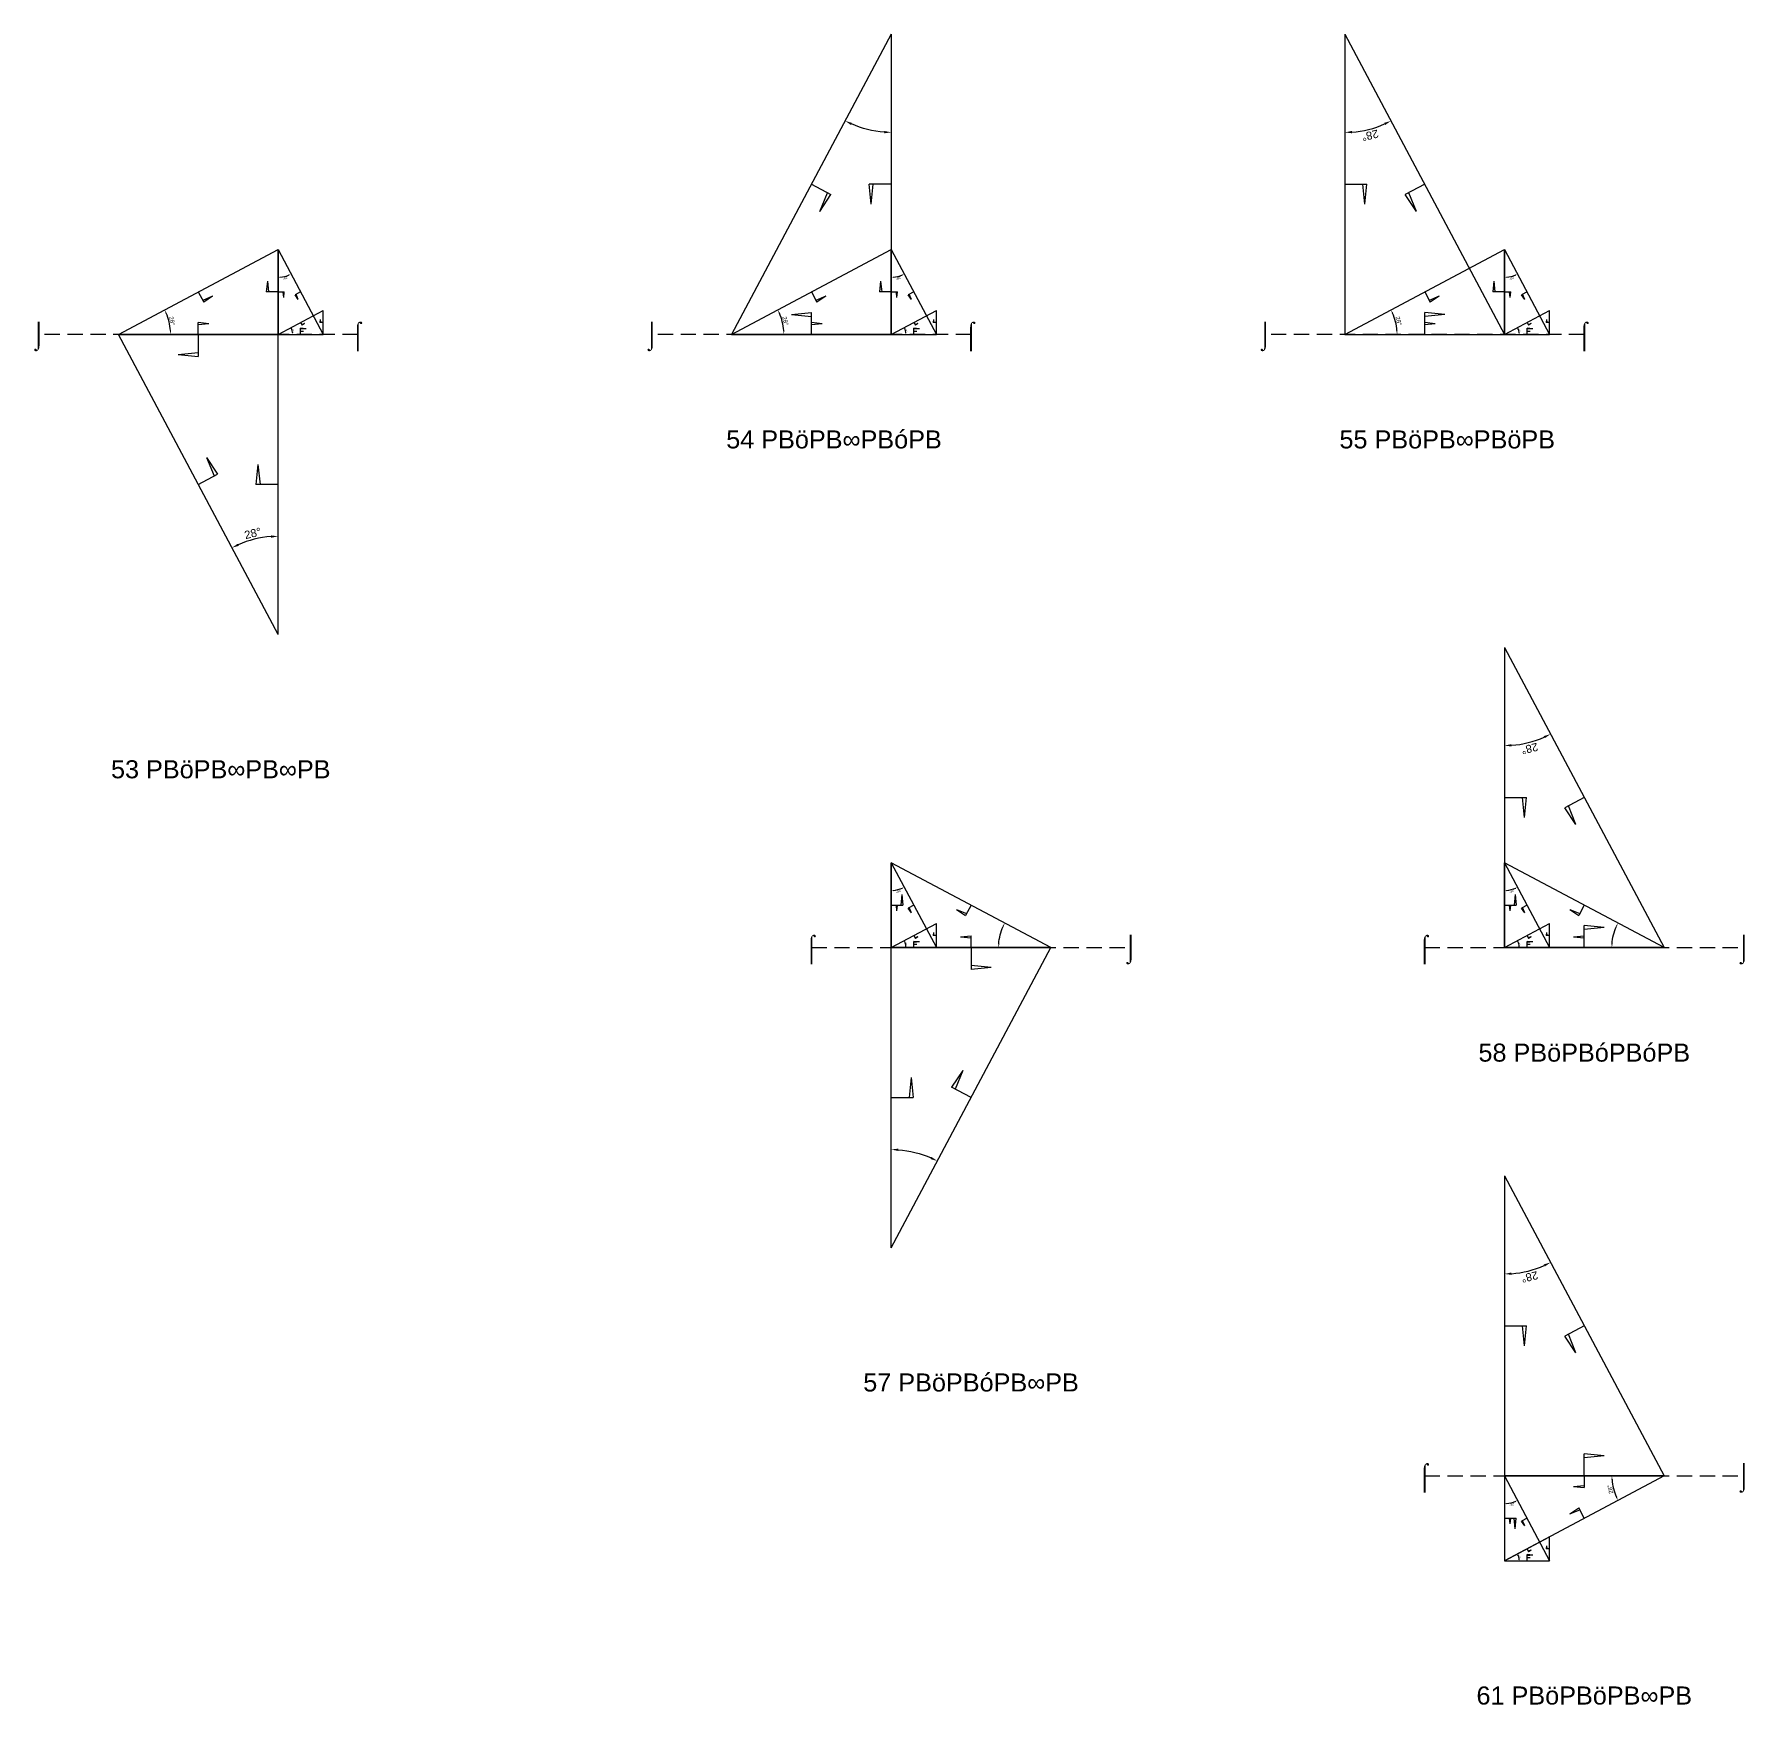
# Model space of a CAD drawing. Header units: millimetres. Extents: x 119083 to 3119777, y -5668141 to 24518.
# Drawn here: x 457584 to 1026248, y -4312457 to -3757062 of the extents above; entities that cross this region are included whole.
import ezdxf
from ezdxf.enums import TextEntityAlignment as Align

# ---------------------------------------------------------------- set-up
doc = ezdxf.new("R2010")
doc.units = ezdxf.units.MM
doc.header["$PDMODE"] = 35
doc.linetypes.add('DASHED', pattern=[19.05, 12.7, -6.35])
for name, color, linetype in [('BASE', 170, 'Continuous'), ('HYPOTENUSE', 20, 'Continuous'), ('PERPENDICULAR', 90, 'Continuous')]:
    doc.layers.add(name, color=color, linetype=linetype)
doc.styles.add('Arial', font='arial_0.ttf')
doc.dimstyles.new('ISO-25', dxfattribs={"dimtxt": 250, "dimasz": 100, "dimexe": 1.25, "dimexo": 0.625, "dimgap": 100, "dimtad": 1, "dimdec": 0, "dimtxsty": 'Arial', "dimcen": 2.5, "dimadec": 0, "dimazin": 0, "dimtfac": 1, "dimtdec": 0, "dimtmove": 0, "dimatfit": 3, "dimfxl": 1, "dimarcsym": 0})

# ---------------------------------------------------------------- blocks, each defined once
blk = doc.blocks.new('*D9')
at = {"color": 0, "lineweight": -2, "ltscale": 100, "transparency": 16777216}
blk.add_arc((0, 0), 4906, 4.08845, 23.91155, dxfattribs=at)
at = {"color": 0, "ltscale": 100, "transparency": 16777216}
for points in [[(4432, 1963), (4537, 2014), (4332, 2303)], [(4952, 352), (4835, 348), (4906, 0)]]:
    blk.add_solid(points, dxfattribs=at)
at = {"layer": 'Defpoints', "color": 0, "ltscale": 100, "transparency": 16777216}
for p in [(15000, 7976), (0, 0), (0, 0), (4841, 796), (15000, 0)]:
    blk.add_point(p, dxfattribs=at)
at = {"color": 0, "ltscale": 100, "transparency": 16777216, "insert": (5055, 1260), "char_height": 400, "attachment_point": 5, "rotation": 284, "style": 'Arial'}
blk.add_mtext('28°', dxfattribs=at)
blk = doc.blocks.new('SanjoyNathGeometrifyingTrigonometryFundamentalLockedSet')
at = {"color": 114, "linetype": 'DASHED', "ltscale": 100, "true_color": 0x139b48}
for p, q in [((14000, 4987.8), (13900, 3987.8)), ((14000, 4987.8), (14100, 3987.8)), ((15000, 3987.8), (13900, 3987.8))]:
    blk.add_line(p, q, dxfattribs=at)
at = {"color": 242, "linetype": 'DASHED', "ltscale": 100, "true_color": 0xcd2027}
for p, q in [((7500, 3987.8), (8016.4, 3016.6)), ((8852.4, 3574.3), (7922.5, 3193.2)), ((8852.4, 3574.3), (8016.4, 3016.6))]:
    blk.add_line(p, q, dxfattribs=at)
at = {"color": 159, "linetype": 'DASHED', "ltscale": 100, "true_color": 0x22346e}
for p, q in [((7500, 0), (7500, 1100)), ((8500, 1000), (7500, 1100)), ((8500, 1000), (7500, 900))]:
    blk.add_line(p, q, dxfattribs=at)
at = {"layer": 'BASE'}
blk.add_line((0, 0), (15000, 0), dxfattribs=at)
at = {"layer": 'HYPOTENUSE'}
blk.add_line((0, 0), (15000, 7975.6), dxfattribs=at)
at = {"layer": 'PERPENDICULAR'}
blk.add_line((15000, 0), (15000, 7975.6), dxfattribs=at)
at = {"color": 4, "ltscale": 100}
dim = blk.add_angular_dim_2l(base=(4841, 795.6), line1=((0, 0), (15000, 0)), line2=((0, 0), (15000, 7975.6)), dimstyle='ISO-25', override={"dimtxt": 400, "dimasz": 350, "dimgap": 100}, dxfattribs=at)
dim.commit()
dim.dimension.update_dxf_attribs({"geometry": '*D9', "text_midpoint": (5055.4, 1260.5)})

msp = doc.modelspace()

# ---------------------------------------------------------------- linework, layer by layer
at = {"linetype": 'DASHED', "ltscale": 400}
for p, q in [((565161, -3856847), (459047, -3856847)), ((769024, -3856847), (662910, -3856847)), ((972887, -3856847), (866773, -3856847)), ((715967, -4060710), (822081, -4060710)), ((919830, -4060710), (1025944, -4060710)), ((919830, -4236362), (1025944, -4236362))]:
    msp.add_line(p, q, dxfattribs=at)

# ---------------------------------------------------------------- block references
at = {"linetype": 'DASHED', "ltscale": 100}
for p, xscale, yscale, zscale, rotation in [((742496, -3757062), -6.652377834264326, 6.652377834264326, 6.652377834264326, 90), ((893301, -3757062), 6.652377834264326, 6.652377834264326, 6.652377834264326, 270), ((538633, -3828637), 1.880726465346331, 1.880726465346331, 1.880726465346331, 270), ((742496, -3828637), 1.880726465346331, 1.880726465346331, 1.880726465346331, 270), ((946358, -3828637), 1.880726465346331, 1.880726465346331, 1.880726465346331, 270), ((538633, -3956633), 6.652377834264326, 6.652377834264326, 6.652377834264326, 90), ((946358, -3960924), 6.652377834264326, 6.652377834264326, 6.652377834264326, 270), ((742496, -4032499), 1.880726465346331, 1.880726465346331, 1.880726465346331, 270), ((946358, -4032499), 1.880726465346331, 1.880726465346331, 1.880726465346331, 270), ((742496, -4160496), -6.652377834264326, 6.652377834264326, 6.652377834264326, 270), ((946358, -4136576), 6.652377834264326, 6.652377834264326, 6.652377834264326, 270), ((946358, -4236362), 1.880726465346331, 1.880726465346331, 1.880726465346331, 270), ((999415, -4236362), 3.537132037454102, 3.537132037454102, 3.537132037454102, 180)]:
    msp.add_blockref('SanjoyNathGeometrifyingTrigonometryFundamentalLockedSet', p, dxfattribs=dict(at, xscale=xscale, yscale=yscale, zscale=zscale, rotation=rotation))
at = {"linetype": 'DASHED', "ltscale": 100, "yscale": 3.537132037454102, "zscale": 3.537132037454102}
for p, xscale in [((485576, -3856847), 3.537132037454102), ((689439, -3856847), 3.537132037454102), ((893301, -3856847), 3.537132037454102), ((795553, -4060710), -3.537132037454102), ((999415, -4060710), -3.537132037454102)]:
    msp.add_blockref('SanjoyNathGeometrifyingTrigonometryFundamentalLockedSet', p, dxfattribs=dict(at, xscale=xscale))
at = {"linetype": 'DASHED'}
for p in [(538633, -3856847), (742496, -3856847), (946358, -3856847), (742496, -4060710), (946358, -4060710), (946358, -4264573)]:
    msp.add_blockref('SanjoyNathGeometrifyingTrigonometryFundamentalLockedSet', p, dxfattribs=at)

# ---------------------------------------------------------------- texts
at = {"linetype": 'DASHED', "ltscale": 100, "style": 'Arial'}
for s, p in [('⌡', (459047, -3856847)), ('⌠', (565161, -3856847)), ('⌡', (662910, -3856847)), ('⌠', (769024, -3856847)), ('⌡', (866773, -3856847)), ('⌠', (972887, -3856847)), ('54 PBöPB∞PBóPB', (723467, -3891772)), ('55 PBöPB∞PBöPB', (927330, -3891772)), ('53 PBöPB∞PB∞PB', (519604, -4001432)), ('⌠', (715967, -4060710)), ('⌡', (822081, -4060710)), ('⌠', (919830, -4060710)), ('⌡', (1025944, -4060710)), ('58 PBöPBóPBóPB', (972887, -4095635)), ('57 PBöPBóPB∞PB', (769024, -4205294)), ('⌠', (919830, -4236362)), ('⌡', (1025944, -4236362)), ('61 PBöPBöPB∞PB', (972887, -4309371))]:
    msp.add_text(s, height=6000, dxfattribs=at).set_placement(p, align=Align.MIDDLE_CENTER)

doc.saveas('drawing.dxf')
